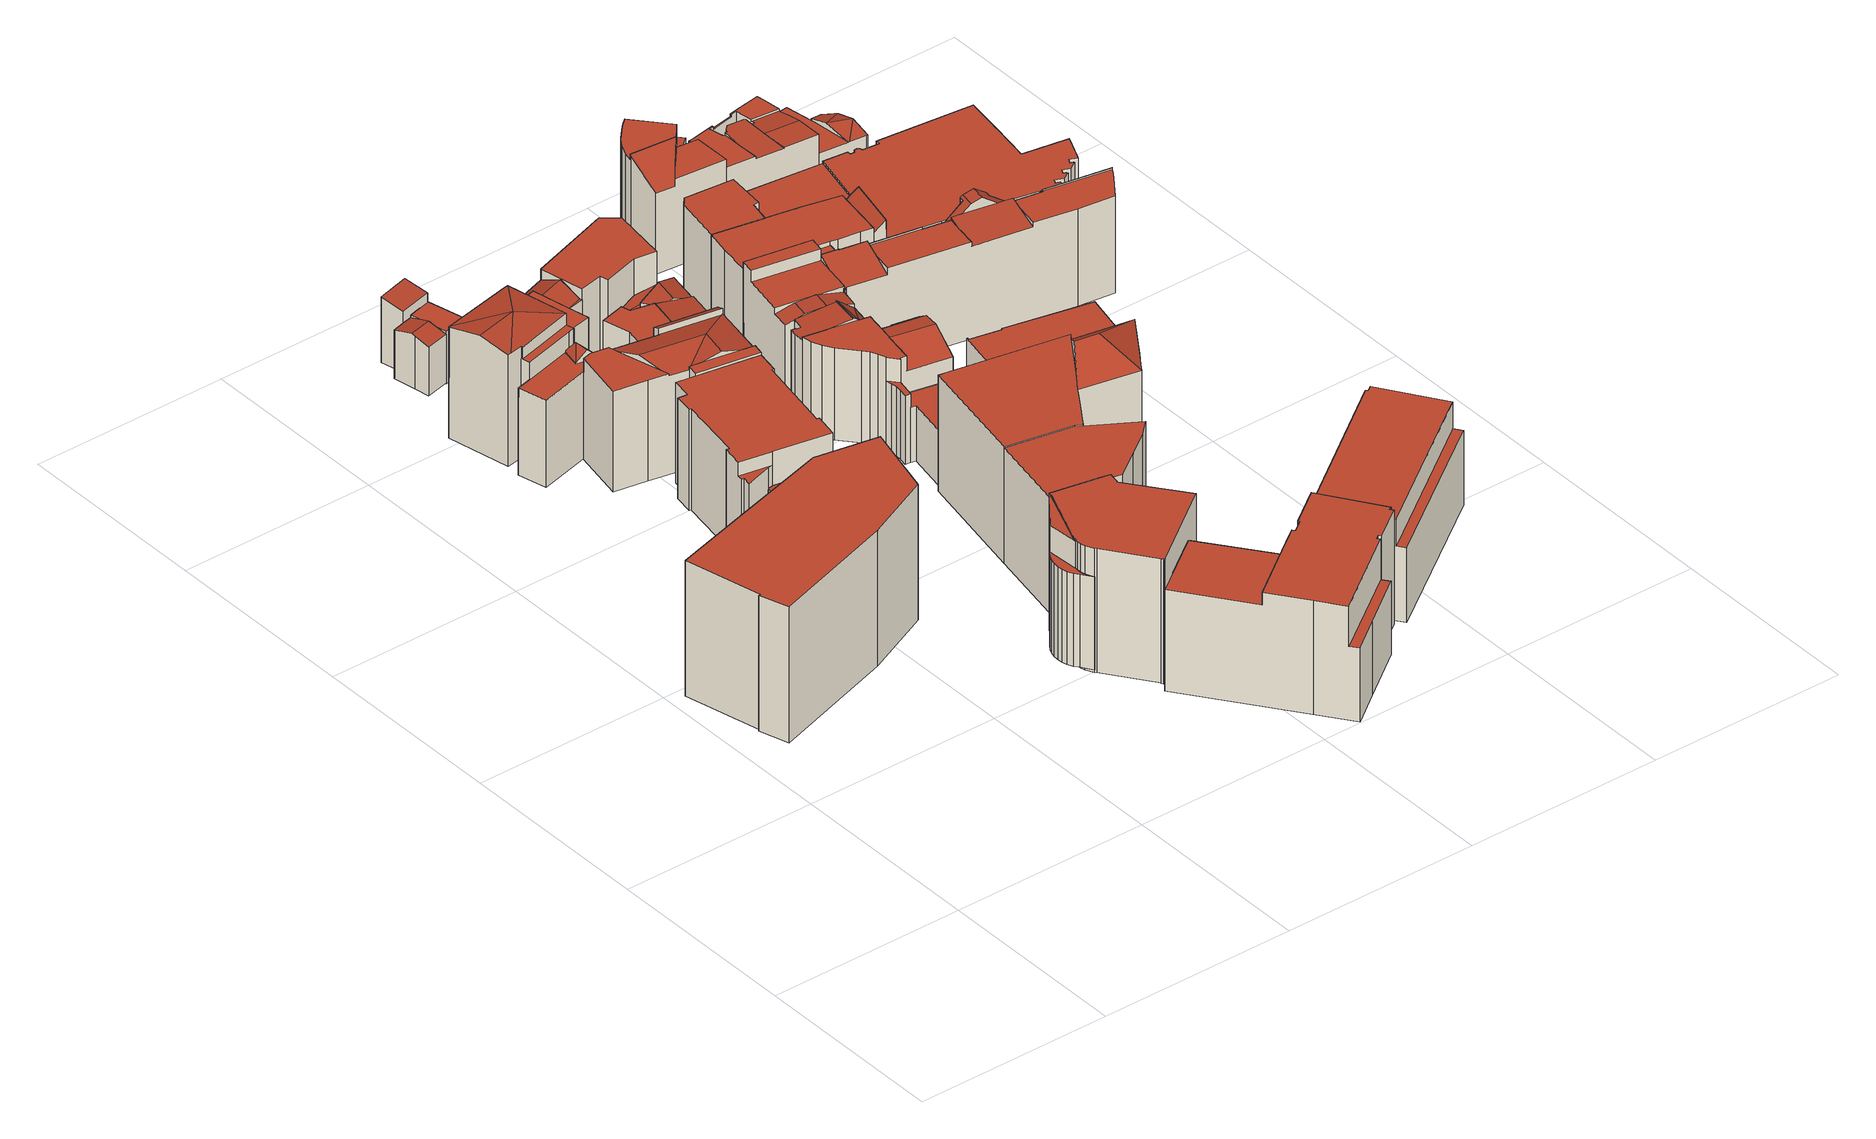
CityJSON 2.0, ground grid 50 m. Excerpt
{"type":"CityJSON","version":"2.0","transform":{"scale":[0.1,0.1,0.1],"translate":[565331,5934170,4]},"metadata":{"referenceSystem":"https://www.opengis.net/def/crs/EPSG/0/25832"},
"CityObjects":{
"building1":{"type":"Building","attributes":{"Gemeindeschluessel":"02100108","Geometrietyp2DReferenz":"3000","function":"31001_2010","roofType":"1000","measuredHeight":35.34,"storeysAboveGround":7},"address":[{"country":"Germany","locality":"Hamburg","thoroughfareNumber":"2","thoroughfareName":"Amelungstraße"}],"geometry":[{"type":"Solid","lod":"2","boundaries":[[[[0,1,2,3]],[[1,4,5,2]],[[4,6,7,5]],[[8,9,10,11]],[[9,12,13,10]],[[14,15,16,17]],[[3,16,15,0]],[[12,14,17,13]],[[6,8,11,7]],[[11,10,13,17,16,3,2,5,7]],[[6,4,1,0,15,14,12,9,8]]]],"semantics":{"surfaces":[{"type":"WallSurface"},{"type":"GroundSurface"},{"type":"RoofSurface"}],"values":[[0,0,0,0,0,0,0,0,0,1,2]]}}]},
"building2":{"type":"Building","attributes":{"Gemeindeschluessel":"02100108","Geometrietyp2DReferenz":"3000","function":"31001_2010","roofType":"1000","measuredHeight":25.18,"storeysAboveGround":7},"address":[{"country":"Germany","locality":"Hamburg","thoroughfareNumber":"13","thoroughfareName":"Hohe Bleichen"}],"geometry":[{"type":"Solid","lod":"2","boundaries":[[[[18,19,20,21,22,23,24]],[[25,26,27,28,29,30,31]],[[23,22,25,31]],[[22,21,26,25]],[[21,20,27,26]],[[20,19,28,27]],[[19,18,29,28]],[[18,24,30,29]],[[24,23,31,30]]]],"semantics":{"surfaces":[{"type":"RoofSurface"},{"type":"GroundSurface"},{"type":"WallSurface"}],"values":[[0,1,2,2,2,2,2,2,2]]}}]},
"building3":{"type":"Building","attributes":{"Gemeindeschluessel":"02100108","Geometrietyp2DReferenz":"3000","function":"31001_2010","roofType":"1000","measuredHeight":16.68,"storeysAboveGround":4},"address":[{"country":"Germany","locality":"Hamburg","thoroughfareNumber":"15","thoroughfareName":"Hohe Bleichen"}],"geometry":[{"type":"Solid","lod":"2","boundaries":[[[[32,33,34,35,36,37]],[[38,39,40,41,42,43]],[[33,32,41,40]],[[32,37,42,41]],[[36,35,38,43]],[[35,34,39,38]],[[34,33,40,39]],[[42,37,36,43]]]],"semantics":{"surfaces":[{"type":"RoofSurface"},{"type":"GroundSurface"},{"type":"WallSurface"}],"values":[[0,1,2,2,2,2,2,2]]}}]},
"building4":{"type":"Building","attributes":{"Gemeindeschluessel":"02100108","Geometrietyp2DReferenz":"3000","function":"31001_2010","roofType":"3100","measuredHeight":13.96,"storeysAboveGround":3},"address":[{"country":"Germany","locality":"Hamburg","thoroughfareNumber":"50","thoroughfareName":"ABC-Straße"}],"geometry":[{"type":"Solid","lod":"2","boundaries":[[[[44,45,46,47,48]],[[47,46,49,50]],[[46,45,51,49]],[[52,53,54,55]],[[54,50,49,51,56,55]],[[47,50,54,53,48]],[[55,56,57,52]],[[51,45,44,57,56]],[[57,44,48,53,52]]]],"semantics":{"surfaces":[{"type":"RoofSurface"},{"type":"WallSurface"},{"type":"GroundSurface"}],"values":[[0,1,1,1,2,1,1,1,0]]}}]},
"building5":{"type":"Building","attributes":{"Gemeindeschluessel":"02100108","Geometrietyp2DReferenz":"3000","function":"51009_1610","roofType":"1000","measuredHeight":31.2},"address":[{"country":"Germany","locality":"Hamburg"}],"geometry":[{"type":"Solid","lod":"2","boundaries":[[[[58,59,60,61,62,63,64]],[[65,66,67,68]],[[66,69,70,67]],[[69,71,72,70]],[[71,73,74,72]],[[75,76,77,78]],[[76,79,80,77]],[[79,81,82,80]],[[81,65,68,82]],[[62,61,83,84]],[[61,60,85,83]],[[60,59,86,85]],[[59,58,87,86]],[[64,63,88,89]],[[90,91,92,93]],[[91,94,95,92]],[[94,96,97,95]],[[93,92,95,97,78,77,80,82,68,67,70,72,74,84,83,85,86,87,98]],[[78,97,96,75]],[[93,98,99,90]],[[87,58,64,89,99,98]],[[74,73,88,63,62,84]],[[99,89,88,73,71,69,66,65,81,79,76,75,96,94,91,90]]]],"semantics":{"surfaces":[{"type":"RoofSurface"},{"type":"WallSurface"},{"type":"GroundSurface"}],"values":[[0,1,1,1,1,1,1,1,1,1,1,1,1,1,1,1,1,2,1,1,1,1,0]]}}]},
"building6":{"type":"Building","attributes":{"Gemeindeschluessel":"02100108","Geometrietyp2DReferenz":"3000","function":"31001_2010","roofType":"3200","measuredHeight":30.48,"storeysAboveGround":7},"address":[{"country":"Germany","locality":"Hamburg","thoroughfareNumber":"15","thoroughfareName":"ABC-Straße"}],"geometry":[{"type":"Solid","lod":"2","boundaries":[[[[100,101,102,103]],[[100,104,105,101]],[[106,100,103,107]],[[108,109,100,106,110]],[[111,112,113,114,115,116]],[[104,100,109]],[[117,118,119,120,121,122,123,124,125]],[[126,127,128,129]],[[109,108,115,114]],[[112,111,130,131]],[[111,116,132,130]],[[122,121,133,134]],[[120,119,135,136]],[[119,118,137,135]],[[117,125,128,127]],[[138,139,140,141]],[[139,142,143,140]],[[131,130,132,144,145,146,147,148,149,141,140,143,136,135,137,150]],[[146,102,101,105,147]],[[145,107,103,102,146]],[[147,105,104,124,123,148]],[[121,120,136,143,142,133]],[[137,118,117,127,126,150]],[[141,149,151,138]],[[148,123,122,134,151,149]],[[150,126,129,113,112,131]],[[114,113,129,128,125,124,104,109]],[[132,116,115,108,110,144]],[[144,110,106,107,145]],[[151,134,133,142,139,138]]]],"semantics":{"surfaces":[{"type":"RoofSurface"},{"type":"WallSurface"},{"type":"GroundSurface"}],"values":[[0,0,0,0,0,0,0,0,1,1,1,1,1,1,1,1,1,2,1,1,1,1,1,1,1,1,1,1,1,0]]}}]},
"building7":{"type":"Building","attributes":{"Geometrietyp2DReferenz":"3000","Gemeindeschluessel":"02100108","function":"31001_2010","roofType":"1000","measuredHeight":26.23,"storeysAboveGround":6},"address":[{"country":"Germany","locality":"Hamburg","thoroughfareNumber":"17","thoroughfareName":"Hohe Bleichen"}],"geometry":[{"type":"Solid","lod":"2","boundaries":[[[[152,153,154,155,156,157]],[[153,152,158,159]],[[152,157,160,158]],[[157,156,161,160]],[[162,163,164,165]],[[163,166,167,164]],[[166,168,169,167]],[[168,170,171,169]],[[170,172,173,171]],[[172,174,175,173]],[[176,177,155,154]],[[178,179,180,181]],[[182,183,184,185]],[[181,180,186,187,159,158,160,161,165,164,167,169,171,173,175,185,184,188]],[[179,178,189,183,182,174,172,170,168,166,163,162,177,176,190,191]],[[182,185,175,174]],[[190,187,186,191]],[[191,186,180,179]],[[178,181,188,189]],[[189,188,184,183]],[[187,190,176,154,153,159]],[[161,156,155,177,162,165]]]],"semantics":{"surfaces":[{"type":"RoofSurface"},{"type":"WallSurface"},{"type":"GroundSurface"}],"values":[[0,1,1,1,1,1,1,1,1,1,1,1,1,2,0,1,1,1,1,1,1,1]]}}]},
"building8":{"type":"Building","attributes":{"Gemeindeschluessel":"02100108","Geometrietyp2DReferenz":"3000","function":"31001_2050","roofType":"2100","measuredHeight":17.05,"storeysAboveGround":3},"address":[{"country":"Germany","locality":"Hamburg","thoroughfareNumber":"1","thoroughfareName":"Neue ABC-Straße"}],"geometry":[{"type":"Solid","lod":"2","boundaries":[[[[192,193,194,195]],[[196,197,198,199]],[[193,192,197,196]],[[192,195,198,197]],[[194,193,196,199]],[[198,195,194,199]]]],"semantics":{"surfaces":[{"type":"RoofSurface"},{"type":"GroundSurface"},{"type":"WallSurface"}],"values":[[0,1,2,2,2,2]]}}]},
"building9":{"type":"Building","attributes":{"Gemeindeschluessel":"02100108","Geometrietyp2DReferenz":"3000","function":"31001_2010","roofType":"1000","measuredHeight":13.69,"storeysAboveGround":3},"address":[{"country":"Germany","locality":"Hamburg","thoroughfareNumber":"51","thoroughfareName":"ABC-Straße"}],"geometry":[{"type":"Solid","lod":"2","boundaries":[[[[200,201,202,203]],[[201,204,205,202]],[[204,206,207,205]],[[208,200,203,209]],[[206,208,209,207]],[[209,203,202,205,207]],[[206,204,201,200,208]]]],"semantics":{"surfaces":[{"type":"WallSurface"},{"type":"GroundSurface"},{"type":"RoofSurface"}],"values":[[0,0,0,0,0,1,2]]}}]},
"building10":{"type":"Building","attributes":{"Gemeindeschluessel":"02100108","Geometrietyp2DReferenz":"3000","function":"31001_2010","roofType":"3100","measuredHeight":27.84,"storeysAboveGround":5},"address":[{"country":"Germany","locality":"Hamburg","thoroughfareNumber":"19","thoroughfareName":"Hohe Bleichen"}],"geometry":[{"type":"Solid","lod":"2","boundaries":[[[[210,211,212,213,214,215,216,217]],[[218,219,220,221]],[[221,220,222]],[[223,224,218,221]],[[225,223,221,226]],[[226,221,222]],[[227,228,229,230,231,232]],[[232,233,234,235]],[[236,237,238,239]],[[240,241,234,233,231]],[[212,211,242,243]],[[211,210,244,245,242]],[[210,217,244]],[[215,246,216]],[[214,213,247,248]],[[220,219,249,250]],[[225,226,251,252]],[[244,253,254,245]],[[227,232,235]],[[230,240,231]],[[229,228,255,256]],[[237,236,257,258]],[[239,238,259,260]],[[252,251,261,262]],[[251,263,264,261]],[[265,254,266,267]],[[235,246,215,214,248,268]],[[236,239,260,241,240,230,229,256,257]],[[219,218,224,269,270,271,249]],[[248,247,272,273,270,269,262,261,264,274,267,266,275,258,257,256,255,268]],[[276,243,242,245,254,265,277,263,251,252,251,250,249,271,278]],[[269,224,223,225,252,262]],[[275,279,259,238,237,258]],[[231,233,232]],[[255,228,227,235,268]],[[216,280,217]],[[275,266,254,253,279]],[[265,267,274,277]],[[277,274,264,263]],[[251,226,222,220,250]],[[247,213,212,243,276,272]],[[278,273,272,276]],[[271,270,273,278]],[[216,246,235,234,280]],[[234,241,260,259,279,253,244,217,280]]]],"semantics":{"surfaces":[{"type":"RoofSurface"},{"type":"WallSurface"},{"type":"GroundSurface"}],"values":[[0,0,0,0,0,0,0,0,0,0,1,1,1,1,1,1,1,1,1,1,1,1,1,1,1,1,1,1,1,2,0,1,1,1,1,1,1,1,1,1,1,1,1,0,0]]}}]},
"building11":{"type":"Building","attributes":{"Gemeindeschluessel":"02100108","Geometrietyp2DReferenz":"3000","function":"31001_3020","roofType":"1000","measuredHeight":32.37,"storeysAboveGround":8},"address":[{"country":"Germany","locality":"Hamburg","thoroughfareNumber":"8","thoroughfareName":"Hohe Bleichen"}],"geometry":[{"type":"Solid","lod":"2","boundaries":[[[[281,282,283,284]],[[282,285,286,283]],[[285,287,288,286]],[[287,289,290,288]],[[289,291,292,290]],[[291,293,294,292]],[[293,295,296,294]],[[295,297,298,296]],[[297,299,300,298]],[[299,301,302,300]],[[301,303,304,302]],[[303,305,306,304]],[[305,307,308,306]],[[309,310,311,312]],[[313,314,315,316]],[[314,317,318,315]],[[317,319,320,318]],[[319,281,284,320]],[[321,322,323,324]],[[322,325,326,323]],[[325,313,316,326]],[[310,321,324,311]],[[307,309,312,308]],[[312,311,324,323,326,316,315,318,320,284,283,286,288,290,292,294,296,298,300,302,304,306,308]],[[307,305,303,301,299,297,295,293,291,289,287,285,282,281,319,317,314,313,325,322,321,310,309]]]],"semantics":{"surfaces":[{"type":"WallSurface"},{"type":"GroundSurface"},{"type":"RoofSurface"}],"values":[[0,0,0,0,0,0,0,0,0,0,0,0,0,0,0,0,0,0,0,0,0,0,0,1,2]]}}]},
"building12":{"type":"Building","attributes":{"Gemeindeschluessel":"02100108","Geometrietyp2DReferenz":"3000","function":"31001_2010","roofType":"3100","measuredHeight":21.21,"storeysAboveGround":5},"address":[{"country":"Germany","locality":"Hamburg","thoroughfareNumber":"12","thoroughfareName":"ABC-Straße"}],"geometry":[{"type":"Solid","lod":"2","boundaries":[[[[327,328,329]],[[329,330,331,332]],[[330,333,334,331]],[[333,335,336,337,338,334]],[[331,334,338,339,340,332]],[[339,341,342,328,327,340]],[[340,327,329,332]],[[339,338,337,341]],[[333,330,329,335]],[[335,329,328,342,336]],[[342,341,337,336]]]],"semantics":{"surfaces":[{"type":"RoofSurface"},{"type":"WallSurface"},{"type":"GroundSurface"}],"values":[[0,1,1,1,2,1,1,1,0,0,0]]}}]},
"building13":{"type":"Building","attributes":{"Gemeindeschluessel":"02100108","Geometrietyp2DReferenz":"3000","function":"31001_2010","roofType":"1000","measuredHeight":22.96,"storeysAboveGround":5},"address":[{"country":"Germany","locality":"Hamburg","thoroughfareNumber":"21","thoroughfareName":"Hohe Bleichen"}],"geometry":[{"type":"Solid","lod":"2","boundaries":[[[[343,344,345,346,347,348,349,350]],[[351,352,353,354,349]],[[355,356,346,345]],[[357,358,359,360]],[[358,361,362,359]],[[343,350,363]],[[348,351,349]],[[364,365,366,367]],[[365,368,369,366]],[[360,359,362,367,366,369,370,371,372,373,374]],[[345,344,370,369,368,355]],[[360,374,347,346,356,357]],[[352,373,372,375,353]],[[349,354,350]],[[372,371,376,375]],[[373,352,351,348,347,374]],[[370,344,343,363,376,371]],[[367,362,361,364]],[[376,363,350,354,353,375]],[[361,358,357,356,355,368,365,364]]]],"semantics":{"surfaces":[{"type":"RoofSurface"},{"type":"WallSurface"},{"type":"GroundSurface"}],"values":[[0,0,1,1,1,1,1,1,1,2,1,1,1,1,1,1,1,1,0,0]]}}]},
"building14":{"type":"Building","attributes":{"Gemeindeschluessel":"02100108","Geometrietyp2DReferenz":"3000","function":"31001_2080","roofType":"1000","measuredHeight":30.14,"storeysAboveGround":8},"address":[{"country":"Germany","locality":"Hamburg","thoroughfareNumber":"10","thoroughfareName":"Hohe Bleichen"}],"geometry":[{"type":"Solid","lod":"2","boundaries":[[[[377,378,379,380,381,382,383,384,385,386]],[[387,388,389,390,391,392,393,394,395,396]],[[383,382,389,388]],[[382,381,390,389]],[[381,380,391,390]],[[380,379,392,391]],[[379,378,393,392]],[[378,377,394,393]],[[377,386,395,394]],[[385,384,387,396]],[[384,383,388,387]],[[395,386,385,396]]]],"semantics":{"surfaces":[{"type":"RoofSurface"},{"type":"GroundSurface"},{"type":"WallSurface"}],"values":[[0,1,2,2,2,2,2,2,2,2,2,2]]}}]},
"building15":{"type":"Building","attributes":{"Gemeindeschluessel":"02100108","Geometrietyp2DReferenz":"3000","function":"31001_2010","roofType":"1000","measuredHeight":13.23,"storeysAboveGround":3},"address":[{"country":"Germany","locality":"Hamburg","thoroughfareNumber":"23","thoroughfareName":"Hohe Bleichen"}],"geometry":[{"type":"Solid","lod":"2","boundaries":[[[[397,398,399,400,401]],[[402,403,404,405]],[[406,407,403,402]],[[408,409,410,411,412]],[[409,402,405,410]],[[397,401,413,414]],[[401,400,415,413]],[[407,406,416,417]],[[412,411,399,398]],[[418,414,413,415,419,420,417,416,421]],[[416,406,402,409,421]],[[419,410,405,404,420]],[[421,409,408,418]],[[420,404,403,407,417]],[[418,408,412,398,397,414]],[[415,400,399,411,410,419]]]],"semantics":{"surfaces":[{"type":"RoofSurface"},{"type":"WallSurface"},{"type":"GroundSurface"}],"values":[[0,0,0,0,0,1,1,1,1,2,1,1,1,1,1,1]]}}]},
"building16":{"type":"Building","attributes":{"Gemeindeschluessel":"02100108","Geometrietyp2DReferenz":"3000","function":"31001_2010","roofType":"1000","measuredHeight":21.81,"storeysAboveGround":5},"address":[{"country":"Germany","locality":"Hamburg","thoroughfareNumber":"11","thoroughfareName":"ABC-Straße"}],"geometry":[{"type":"Solid","lod":"2","boundaries":[[[[422,423,424,425]],[[423,426,427,424]],[[428,429,430,420]],[[429,431,432,430]],[[433,434,417,416]],[[429,428,434,433,426,423,422,431]],[[417,420,430,432,425,424,427,416]],[[417,434,428,420]],[[432,431,422,425]],[[427,426,433,416]]]],"semantics":{"surfaces":[{"type":"WallSurface"},{"type":"RoofSurface"},{"type":"GroundSurface"}],"values":[[0,0,0,0,0,1,2,0,0,0]]}}]},
"building17":{"type":"Building","attributes":{"Gemeindeschluessel":"02100108","Geometrietyp2DReferenz":"3000","function":"31001_2010","roofType":"1000","measuredHeight":14.4,"storeysAboveGround":6},"address":[{"country":"Germany","locality":"Hamburg","thoroughfareNumber":"18","thoroughfareName":"Hohe Bleichen"}],"geometry":[{"type":"Solid","lod":"2","boundaries":[[[[435,436,437,438]],[[436,439,440,437]],[[441,442,443,444]],[[438,445,446,435]],[[442,447,448,443]],[[447,446,445,448]],[[444,440,439,441]],[[444,443,448,445,438,437,440]],[[439,436,435,446,447,442,441]]]],"semantics":{"surfaces":[{"type":"WallSurface"},{"type":"GroundSurface"},{"type":"RoofSurface"}],"values":[[0,0,0,0,0,0,0,1,2]]}}]},
"building18":{"type":"Building","attributes":{"Gemeindeschluessel":"02100108","Geometrietyp2DReferenz":"3000","function":"31001_2010","roofType":"1000","measuredHeight":25.14,"storeysAboveGround":6},"address":[{"country":"Germany","locality":"Hamburg","thoroughfareNumber":"20","thoroughfareName":"Hohe Bleichen"}],"geometry":[{"type":"Solid","lod":"2","boundaries":[[[[449,450,451,452,453,454,455,456,457,458]],[[459,460,461]],[[462,463,464,465,466]],[[467,468,459,461]],[[469,470,471,463,462]],[[472,473,474,475,470,469]],[[457,456,476,477]],[[456,455,478,476]],[[455,454,479,478]],[[454,453,480,479]],[[453,452,481,480]],[[452,451,482,481]],[[483,458,457]],[[484,485,486,487]],[[485,488,489,486]],[[488,490,491,489]],[[492,493,494,495]],[[493,496,497,494]],[[496,483,457,477,497]],[[498,499,461]],[[500,465,464]],[[460,459,450,449]],[[474,473,501,502]],[[473,472,503,501]],[[504,505,506,507]],[[505,508,509,506]],[[510,504,507,437]],[[511,499,498,512,513,514]],[[440,437,507,506,509,515,487,486,489,491,495,494,497,477,476,478,479,480,481,482,516,514,513,502,501,503,517]],[[488,485,484,518,519,520,500,464,471,512,498,461,458,483,496,493,492,490]],[[521,508,505,504,510,522,523]],[[522,519,518,523]],[[492,495,491,490]],[[519,522,510,437,440,520]],[[503,472,469,462,466,517]],[[514,516,468,467,511]],[[464,463,471]],[[517,466,465,500,520,440]],[[471,470,475,512]],[[513,512,475,474,502]],[[521,515,509,508]],[[515,521,523,518,484,487]],[[461,460,449,458]],[[482,451,450,459,468,516]],[[467,461,499,511]]]],"semantics":{"surfaces":[{"type":"RoofSurface"},{"type":"WallSurface"},{"type":"GroundSurface"}],"values":[[0,0,0,0,0,0,1,1,1,1,1,1,1,1,1,1,1,1,1,1,1,1,1,1,1,1,1,1,2,0,0,1,1,1,1,1,1,1,1,1,1,1,1,1,0]]}}]},
"building19":{"type":"Building","attributes":{"Gemeindeschluessel":"02100108","Geometrietyp2DReferenz":"3000","function":"31001_2070","roofType":"1000","measuredHeight":29.74,"storeysAboveGround":9},"address":[{"country":"Germany","locality":"Hamburg","thoroughfareNumber":"36","thoroughfareName":"Große Bleichen"}],"geometry":[{"type":"Solid","lod":"2","boundaries":[[[[524,525,526,527,528,529,530,531]],[[532,533,534,535]],[[536,537,538,539]],[[540,541,542,543]],[[544,545,546,547]],[[548,549,550,551]],[[549,552,553,550]],[[554,555,556,557]],[[558,559,524,531]],[[560,561,562,563]],[[561,564,565,562]],[[564,566,567,565]],[[530,529,568,569]],[[529,528,570,568]],[[527,526,534,533]],[[532,535,571,572]],[[573,574,575,576]],[[531,530,569,556,555,558]],[[543,542,548,551,538,537,540]],[[563,562,565,567,577,578,547,546,579,576,575,539,538,551,550,553,557,556,569,568,570,572,571,580]],[[581,566,564,561,560,559,558,555,554,552,549,548,582,583,584,585]],[[576,579,583,582,586,573]],[[571,535,534,526,525,580]],[[570,528,527,533,532,572]],[[580,525,524,559,560,563]],[[577,581,585,587,588,578]],[[581,577,567,566]],[[554,557,553,552]],[[547,578,588,544]],[[546,545,589,584,583,579]],[[585,584,589,587]],[[548,542,541,586,582]],[[539,575,574,536]],[[589,545,544,588,587]],[[574,573,586,541,540,537,536]]]],"semantics":{"surfaces":[{"type":"RoofSurface"},{"type":"WallSurface"},{"type":"GroundSurface"}],"values":[[0,0,1,1,1,1,1,1,1,1,1,1,1,1,1,1,1,1,1,2,0,1,1,1,1,1,1,1,1,1,1,1,1,0,0]]}}]},
"building20":{"type":"Building","attributes":{"Gemeindeschluessel":"02100108","Geometrietyp2DReferenz":"3000","function":"31001_2010","roofType":"1000","measuredHeight":35.15,"storeysAboveGround":10},"address":[{"country":"Germany","locality":"Hamburg","thoroughfareNumber":"12","thoroughfareName":"Hohe Bleichen"}],"geometry":[{"type":"Solid","lod":"2","boundaries":[[[[590,591,592,593,594]],[[595,596,597,591,590]],[[598,599,389,390]],[[600,601,602,603]],[[604,597,596]],[[605,593,592]],[[595,606,607,608]],[[609,610,611,612]],[[613,614,615,616]],[[614,617,391,615]],[[606,609,612,607]],[[618,616,615,391,390,389,603,602,608,607,612,611,619]],[[614,613,605,592,597,604,601,600,599,598,617]],[[600,603,389,599]],[[604,596,595,608,602,601]],[[593,618,619,620,594]],[[619,611,610,620]],[[592,591,597]],[[613,616,618,593,605]],[[598,390,391,617]],[[610,609,606,595,590,594,620]]]],"semantics":{"surfaces":[{"type":"RoofSurface"},{"type":"WallSurface"},{"type":"GroundSurface"}],"values":[[0,0,1,1,1,1,1,1,1,1,1,2,0,1,1,1,1,1,1,1,0]]}}]},
"building21":{"type":"Building","attributes":{"Gemeindeschluessel":"02100108","Geometrietyp2DReferenz":"3000","function":"31001_2463","roofType":"1000","measuredHeight":9},"address":[{"country":"Germany","locality":"Hamburg","thoroughfareName":"Hohe Bleichen"}],"geometry":[{"type":"Solid","lod":"2","boundaries":[[[[621,622,623,624,625,626,627,628,629,630,631,632,633]],[[634,635,636,637,638,639,640,641,642,643,644,645,646]],[[644,621,633,645]],[[643,622,621,644]],[[642,623,622,643]],[[641,624,623,642]],[[640,625,624,641]],[[639,626,625,640]],[[638,627,626,639]],[[637,628,627,638]],[[636,629,628,637]],[[635,630,629,636]],[[634,631,630,635]],[[646,632,631,634]],[[645,633,632,646]]]],"semantics":{"surfaces":[{"type":"GroundSurface"},{"type":"RoofSurface"},{"type":"WallSurface"}],"values":[[0,1,2,2,2,2,2,2,2,2,2,2,2,2,2]]}}]},
"building22":{"type":"Building","attributes":{"Gemeindeschluessel":"02100108","Geometrietyp2DReferenz":"3000","function":"31001_2010","roofType":"1000","measuredHeight":24.83,"storeysAboveGround":7},"address":[{"country":"Germany","locality":"Hamburg","thoroughfareNumber":"28","thoroughfareName":"Hohe Bleichen"}],"geometry":[{"type":"Solid","lod":"2","boundaries":[[[[647,648,649,650]],[[651,652,653,654]],[[652,655,656,653]],[[652,651,657,648,647,658,655]],[[653,656,659,650,649,660,654]],[[656,655,658,659]],[[660,657,651,654]],[[649,648,657,660]],[[659,658,647,650]]]],"semantics":{"surfaces":[{"type":"WallSurface"},{"type":"RoofSurface"},{"type":"GroundSurface"}],"values":[[0,0,0,1,2,0,0,0,0]]}}]},
"building23":{"type":"Building","attributes":{"Gemeindeschluessel":"02100108","Geometrietyp2DReferenz":"3000","function":"31001_2010","roofType":"1000","measuredHeight":25.84,"storeysAboveGround":6},"address":[{"country":"Germany","locality":"Hamburg","thoroughfareNumber":"24","thoroughfareName":"Hohe Bleichen"}],"geometry":[{"type":"Solid","lod":"2","boundaries":[[[[661,662,663,664]],[[665,666,667,668]],[[669,670,671,672]],[[670,673,674,671]],[[673,661,664,674]],[[675,666,665,658,662,661,673,670,669,676]],[[672,671,674,664,663,677,668,667,678,679]],[[677,658,665,668]],[[679,676,669,672]],[[678,675,676,679]],[[667,666,675,678]],[[663,662,658,677]]]],"semantics":{"surfaces":[{"type":"WallSurface"},{"type":"RoofSurface"},{"type":"GroundSurface"}],"values":[[0,0,0,0,0,1,2,0,0,0,0,0]]}}]},
"building24":{"type":"Building","attributes":{"Gemeindeschluessel":"02100108","Geometrietyp2DReferenz":"3000","function":"31001_2010","roofType":"1000","measuredHeight":25.86,"storeysAboveGround":6},"address":[{"country":"Germany","locality":"Hamburg","thoroughfareNumber":"7","thoroughfareName":"ABC-Straße"}],"geometry":[{"type":"Solid","lod":"2","boundaries":[[[[680,681,682,683,684,685,686,687,688]],[[689,690,691,692,693,694,695]],[[696,697,698,699]],[[700,701,688,687]],[[686,685,702,703]],[[685,684,704,702]],[[684,683,705,704]],[[683,682,706,705]],[[682,681,707,706]],[[694,693,708]],[[692,691,699,698]],[[690,689,709,710]],[[689,695,711,709]],[[712,713,714,715]],[[714,703,702,704,705,706,707,716,710,709,711,715]],[[687,686,703,714,713,700]],[[715,711,695,694,708,712]],[[716,696,699,691,690,710]],[[707,681,680,697,696,716]],[[698,697,680,688,701,693,692]],[[708,693,701,700,713,712]]]],"semantics":{"surfaces":[{"type":"RoofSurface"},{"type":"WallSurface"},{"type":"GroundSurface"}],"values":[[0,0,0,1,1,1,1,1,1,1,1,1,1,1,2,1,1,1,1,1,0]]}}]},
"building25":{"type":"Building","attributes":{"Gemeindeschluessel":"02100108","Geometrietyp2DReferenz":"3000","function":"31001_2500","roofType":"1000","measuredHeight":10.27,"storeysAboveGround":3},"address":[{"country":"Germany","locality":"Hamburg","thoroughfareNumber":"20a","thoroughfareName":"Hohe Bleichen"}],"geometry":[{"type":"Solid","lod":"2","boundaries":[[[[717,718,719,720]],[[718,721,722,719]],[[721,723,724,722]],[[725,717,720,726]],[[727,728,729,730]],[[731,732,733,734]],[[732,735,736,733]],[[735,737,738,736]],[[737,739,740,738]],[[741,742,743,744]],[[729,726,720,719,722,724,745,746,734,733,736,738,740,730]],[[726,729,728,725]],[[746,745,747,743,742,748]],[[734,746,748,731]],[[740,739,741,744,727,730]],[[745,724,723,747]],[[748,742,741,739,737,735,732,731]],[[723,721,718,717,725,728,727,744,743,747]]]],"semantics":{"surfaces":[{"type":"WallSurface"},{"type":"GroundSurface"},{"type":"RoofSurface"}],"values":[[0,0,0,0,0,0,0,0,0,0,1,0,0,0,0,0,2,2]]}}]},
"building26":{"type":"Building","attributes":{"Gemeindeschluessel":"02100108","Geometrietyp2DReferenz":"3000","function":"31001_2310","roofType":"1000","measuredHeight":21.51,"storeysAboveGround":6},"address":[{"country":"Germany","locality":"Hamburg","thoroughfareNumber":"51","thoroughfareName":"Poststraße"}],"geometry":[{"type":"Solid","lod":"2","boundaries":[[[[749,750,751,752]],[[753,754,755,756]],[[757,758,759,760]],[[758,753,756,759]],[[759,756,755,761,752,751,762,763,760]],[[754,753,758,757,764,765,750,749,766]],[[765,762,751,750]],[[764,763,762,765]],[[766,761,755,754]],[[757,760,763,764]],[[749,752,761,766]]]],"semantics":{"surfaces":[{"type":"WallSurface"},{"type":"GroundSurface"},{"type":"RoofSurface"}],"values":[[0,0,0,0,1,2,0,0,0,0,0]]}}]},
"building27":{"type":"Building","attributes":{"name":"Kulturbehörde","Gemeindeschluessel":"02100108","Geometrietyp2DReferenz":"3000","function":"31001_3010","roofType":"1000","measuredHeight":28.53,"storeysAboveGround":4},"address":[{"country":"Germany","locality":"Hamburg","thoroughfareNumber":"22","thoroughfareName":"Hohe Bleichen"}],"geometry":[{"type":"Solid","lod":"2","boundaries":[[[[767,768,769,770,771]],[[772,773,774,775,776,777,778,779,780]],[[781,782,783,784]],[[785,780,768,767,786]],[[787,788,772,785,786,789]],[[790,791,792,793]],[[794,795,794,796,797,798,799,800,801,802,803,804]],[[805,806,807,808,809,810,804]],[[811,806,805,812]],[[813,814,815,816,811,812,803]],[[817,818,819,820,821,822]],[[771,770,823,824]],[[775,825,776]],[[773,772,788]],[[791,781,784,792]],[[784,783,778,777,792]],[[787,789,826,827]],[[828,792,777,776]],[[828,829,793,792]],[[830,831,832]],[[833,831,834]],[[835,836,837,838]],[[839,797,796]],[[794,840,796]],[[794,804,810]],[[802,813,803]],[[800,799,841]],[[809,808,842,843]],[[808,807,844,842]],[[816,815,845,846]],[[815,814,847,845]],[[848,799,798]],[[849,850,851,852]],[[850,853,854,851]],[[821,820,855,856]],[[820,819,857,855]],[[818,817,858,859]],[[860,861,862,863]],[[853,848,798,797,839,833,834,864,865,854]],[[851,854,865,866,827,826,824,823,867,868,869,870,871,863,862,872,873,874,875,843,842,844,846,845,847,876,877,878,856,855,857,852]],[[823,770,769,779,778,783,782,867]],[[826,789,786,767,771,824]],[[832,879,870,869,880,830]],[[794,795,875,874,881,840]],[[877,876,801,800,841,882]],[[844,807,806,811,816,846]],[[803,812,805,804]],[[878,822,821,856]],[[857,819,818,859,849,852]],[[877,882,858,817,822,878]],[[847,814,813,802,801,876]],[[875,795,794,810,809,843]],[[873,872,883,884]],[[872,862,861,883]],[[863,871,885,860]],[[873,884,835,838,881,874]],[[870,879,837,836,885,871]],[[868,790,793,829,880,869]],[[780,785,772]],[[867,782,781,791,790,868]],[[779,769,768,780]],[[866,774,773,788,787,827]],[[865,864,825,775,774,866]],[[841,799,848,853,850,849,859,858,882]],[[885,836,835,884,883,861,860]],[[881,838,837,879,832,831,833,839,796,840]],[[880,829,828,776,825,864,834,831,830]]]],"semantics":{"surfaces":[{"type":"RoofSurface"},{"type":"WallSurface"},{"type":"GroundSurface"}],"values":[[0,0,0,0,0,0,0,0,0,0,0,1,1,1,1,1,1,1,1,1,1,1,1,1,1,1,1,1,1,1,1,1,1,1,1,1,1,1,1,2,1,1,1,1,1,1,1,1,1,1,1,1,1,1,1,1,1,1,1,1,1,1,1,0,0,0,0]]}}]},
"building28":{"type":"Building","attributes":{"Gemeindeschluessel":"02100108","Geometrietyp2DReferenz":"3000","function":"31001_2310","roofType":"3100","measuredHeight":23.02,"storeysAboveGround":7},"address":[{"country":"Germany","locality":"Hamburg","thoroughfareNumber":"36","thoroughfareName":"Poststraße"}],"geometry":[{"type":"Solid","lod":"2","boundaries":[[[[886,887,888,889,890,891,892,893,894,895]],[[896,897,898,899,900,901,902,903]],[[904,905,906,907,908,909,910,911,912,888]],[[913,904,888,914]],[[915,916,917,918]],[[919,920,921,922]],[[923,924,918,917]],[[925,886,895]],[[893,892,926,927]],[[892,891,928,926]],[[891,890,929,928]],[[889,888,912]],[[894,930,895]],[[901,900,931,932]],[[900,899,933,931]],[[898,897,908,907]],[[903,902,916,915]],[[911,910,934,935]],[[910,909,936,934]],[[906,905,937,938]],[[914,888,887]],[[939,940,941,942,922,921,943,944,932,931,933,945,938,937,946,947,948],[949,950,951,952,953,954,955,927,926,928,929,956,935,934,936,957]],[[923,917,916,902,901,932,944,943,921,920]],[[951,950,949,896,903,915,918,924,958,952]],[[941,940,959,960,961,919,922,942]],[[948,947,913,914,887,886,925,959,940,939]],[[947,946,937,905,904,913]],[[936,909,908,897,896,949,957]],[[907,906,938,945,933,899,898]],[[912,911,935,956,929,890,889]],[[894,893,927,955,954,962,930]],[[962,954,953,952,958,963]],[[960,959,925,895,930,962,963,958,924,923,920,919,961]]]],"semantics":{"surfaces":[{"type":"RoofSurface"},{"type":"WallSurface"},{"type":"GroundSurface"}],"values":[[0,0,0,0,0,1,1,1,1,1,1,1,1,1,1,1,1,1,1,1,1,2,1,1,1,1,1,1,1,1,1,1,0]]}}]},
"building29":{"type":"Building","attributes":{"Gemeindeschluessel":"02100108","Geometrietyp2DReferenz":"3000","function":"31001_2460","roofType":"1000","measuredHeight":29.42,"storeysAboveGround":10},"address":[{"country":"Germany","locality":"Hamburg","thoroughfareName":"Hohe Bleichen"}],"geometry":[{"type":"Solid","lod":"2","boundaries":[[[[964,965,966,967]],[[968,969,970,971]],[[969,972,973,970]],[[972,974,975,973]],[[974,976,977,975]],[[976,978,979,977]],[[978,980,981,979]],[[980,982,983,981]],[[982,984,985,983]],[[984,986,987,985]],[[986,988,989,987]],[[988,990,991,989]],[[992,993,994,995]],[[993,996,997,994]],[[996,998,999,997]],[[998,1000,1001,999]],[[1000,1002,1003,1001]],[[1002,1004,1005,1003]],[[1004,1006,1007,1005]],[[1006,1008,1009,1007]],[[1008,1010,1011,1009]],[[1010,1012,1013,1011]],[[1012,1014,1015,1013]],[[1014,1016,1017,1015]],[[1016,1018,1019,1017]],[[1018,1020,1021,1019]],[[1022,1023,1024,1025]],[[1026,1027,1028,1029]],[[1027,1026,1020,1018,1016,1014,1012,1010,1008,1006,1004,1002,1000,998,996,993,992,1025,1024,990,988,986,984,982,980,978,976,974,972,969,968,1030,967,966,1031]],[[994,997,999,1001,1003,1005,1007,1009,1011,1013,1015,1017,1019,1021,1029,1028,1032,1033,1034,1035,971,970,973,975,977,979,981,983,985,987,989,991,1023,1022,995]],[[967,1030,1035,1034,1036,964]],[[1032,1031,966,965,1037,1033]],[[991,990,1024,1023]],[[1028,1027,1031,1032]],[[1021,1020,1026,1029]],[[1022,1025,992,995]],[[1035,1030,968,971]],[[1034,1033,1037,1036]],[[1037,965,964,1036]]]],"semantics":{"surfaces":[{"type":"WallSurface"},{"type":"RoofSurface"},{"type":"GroundSurface"}],"values":[[0,0,0,0,0,0,0,0,0,0,0,0,0,0,0,0,0,0,0,0,0,0,0,0,0,0,0,0,1,2,0,0,0,0,0,0,0,0,1]]}}]},
"building30":{"type":"Building","attributes":{"Gemeindeschluessel":"02100108","Geometrietyp2DReferenz":"3000","function":"31001_2310","roofType":"9999","measuredHeight":19.04,"storeysAboveGround":5},"address":[{"country":"Germany","locality":"Hamburg","thoroughfareNumber":"22","thoroughfareName":"Poststraße"}],"geometry":[{"type":"Solid","lod":"2","boundaries":[[[[1038,1039,1040,1041,1042,1043]],[[1044,1038,1043,1045]],[[1046,1045,1043,1047]],[[1048,1045,1046,1049]],[[1050,1051,1052,1053,1054,1055,1056,1057,1047,1058]],[[1041,1040,1059,1060]],[[1040,1039,1061,1059]],[[1039,1038,1062,1061]],[[1048,1049,1063,1064]],[[1052,1051,1065,1066]],[[1051,1050,1067,1065]],[[1057,1056,1068,1069]],[[1056,1055,1070,1068]],[[1055,1054,1071,1070]],[[1054,1053,1072,1071]],[[1053,1052,1066,1072]],[[1063,1069,1068,1070,1071,1072,1066,1065,1067,1060,1059,1061,1062,1073,1064]],[[1073,1044,1045,1048,1064]],[[1063,1049,1046,1047,1057,1069]],[[1047,1043,1042,1058]],[[1062,1038,1044,1073]],[[1067,1050,1058,1042,1041,1060]]]],"semantics":{"surfaces":[{"type":"RoofSurface"},{"type":"WallSurface"},{"type":"GroundSurface"}],"values":[[0,0,0,0,0,1,1,1,1,1,1,1,1,1,1,1,2,1,1,1,1,1]]}}]}
},
"vertices":[
[459,1061,394],[618,1031,394],[618,1031,40],[459,1061,40],[570,844,394],[570,844,40],[398,766,394],[398,766,40],[75,665,394],[51,739,394],[51,739,40],[75,665,40],[56,740,394],[56,740,40],[10,937,394],[204,991,394],[204,991,40],[10,937,40],
[459,1061,293],[618,1031,293],[634,1118,293],[473,1149,293],[459,1145,293],[408,1131,293],[429,1053,293],[459,1145,41],[473,1149,41],[634,1118,41],[618,1031,41],[459,1061,41],[429,1053,41],[408,1131,41],
[475,1233,210],[459,1145,210],[473,1149,210],[634,1118,210],[650,1206,210],[489,1236,210],[634,1118,43],[473,1149,43],[459,1145,43],[475,1233,43],[489,1236,43],[650,1206,43],
[304,2173,203],[293,2220,190],[269,2215,190],[238,2207,190],[246,2159,203],[269,2215,63],[238,2207,63],[293,2220,63],[254,2111,190],[248,2149,200],[248,2149,63],[254,2111,63],[314,2125,63],[314,2125,190],
[748,542,345],[804,682,345],[806,686,345],[805,686,345],[802,687,345],[738,605,345],[744,527,345],[717,553,275],[719,567,275],[719,567,33],[717,553,33],[722,580,275],[722,580,33],[728,592,275],[728,592,33],[737,604,275],[737,604,33],[736,502,275],[728,513,275],[728,513,33],[736,502,33],[722,526,275],[722,526,33],[718,539,275],[718,539,33],[805,686,33],[802,687,33],[806,686,33],[804,682,33],[748,542,33],[738,605,275],[744,527,275],[743,507,275],[746,495,275],[746,495,33],[743,507,33],[756,475,275],[756,475,33],[755,474,275],[755,474,33],[743,519,33],[743,519,275],
[331,1921,355],[204,1979,340],[203,1979,340],[220,1896,355],[395,2018,340],[388,2017,340],[243,1819,341],[236,1818,341],[278,1822,340],[428,1860,340],[277,1826,340],[416,1836,310],[431,1840,310],[433,1840,310],[428,1860,310],[278,1822,310],[282,1802,310],[429,1860,277],[427,1871,277],[511,1888,277],[498,1951,277],[480,2037,277],[396,2019,277],[397,2019,277],[395,2018,277],[428,1860,277],[434,1840,244],[429,1860,244],[428,1860,244],[433,1840,244],[416,1836,50],[431,1840,50],[282,1802,50],[480,2037,244],[396,2019,244],[511,1888,50],[498,1951,50],[427,1871,50],[388,2060,244],[412,2068,244],[412,2068,50],[388,2060,50],[470,2087,244],[470,2087,50],[277,1826,50],[236,1818,50],[203,1979,50],[388,2017,50],[397,2019,50],[395,2026,50],[434,1840,50],[395,2026,244],
[406,1213,264],[475,1233,264],[487,1236,264],[406,1250,264],[404,1236,264],[410,1235,264],[406,1213,36],[475,1233,36],[410,1235,36],[404,1236,36],[416,1303,299],[423,1302,299],[423,1302,36],[416,1303,36],[452,1466,299],[452,1466,36],[447,1467,299],[447,1467,36],[455,1516,299],[455,1516,36],[478,1512,299],[478,1512,36],[487,1563,299],[487,1563,36],[487,1236,299],[406,1250,299],[637,1271,299],[643,1270,299],[643,1270,36],[637,1271,36],[692,1527,299],[681,1470,299],[681,1470,36],[692,1527,36],[631,1209,36],[489,1236,36],[675,1471,36],[675,1471,299],[489,1236,299],[631,1209,299],
[336,2294,232],[255,2273,232],[269,2215,220],[351,2235,220],[255,2273,61],[336,2294,61],[351,2235,61],[269,2215,61],
[293,2220,197],[351,2235,197],[351,2235,60],[293,2220,60],[352,2235,197],[352,2235,60],[375,2140,197],[375,2140,60],[314,2125,197],[314,2125,60],
[454,1748,302],[409,1756,302],[387,1750,302],[361,1617,302],[443,1602,302],[493,1593,302],[487,1615,302],[459,1725,302],[402,1832,269],[402,1832,268],[393,1784,268],[418,1816,293],[420,1779,293],[430,1840,269],[416,1836,269],[431,1840,268],[447,1774,268],[541,1584,305],[536,1555,305],[692,1527,305],[698,1555,305],[665,1561,305],[573,1578,305],[619,1570,317],[633,1641,317],[541,1584,296],[730,1723,298],[578,1750,298],[573,1727,310],[725,1699,310],[698,1555,296],[725,1699,296],[409,1756,266],[387,1750,266],[454,1748,295],[454,1748,266],[493,1593,296],[361,1617,39],[443,1602,39],[402,1832,266],[393,1784,266],[447,1774,266],[431,1840,266],[467,1746,295],[467,1746,266],[536,1555,39],[692,1527,39],[730,1723,39],[578,1750,39],[573,1727,295],[725,1699,295],[447,1774,39],[431,1840,39],[463,1778,266],[463,1778,39],[472,1769,266],[467,1746,39],[472,1769,39],[541,1584,39],[416,1836,39],[242,1792,39],[242,1792,266],[387,1752,39],[260,1720,39],[465,1771,39],[573,1724,39],[387,1752,266],[465,1771,266],[260,1720,266],[573,1724,296],[473,1670,317],
[743,519,349],[748,542,349],[748,542,25],[743,519,25],[804,682,349],[804,682,25],[806,686,349],[806,686,25],[805,686,349],[805,686,25],[802,687,349],[802,687,25],[806,692,349],[806,692,25],[808,692,349],[808,692,25],[808,694,349],[808,694,25],[926,671,349],[926,671,25],[952,666,349],[952,666,25],[947,637,349],[947,637,25],[946,635,349],[946,635,25],[1050,497,349],[1050,497,25],[848,351,349],[846,353,349],[846,353,25],[848,351,25],[759,472,349],[756,475,349],[756,475,25],[759,472,25],[746,495,349],[746,495,25],[743,507,349],[743,507,25],[844,351,349],[841,356,349],[841,356,25],[844,351,25],[842,356,349],[842,356,25],
[589,2006,223],[587,2012,223],[535,1995,223],[541,1964,223],[541,1964,37],[535,1995,37],[498,1951,249],[498,1951,37],[481,2033,249],[480,2034,249],[470,2087,223],[470,2087,37],[566,2118,37],[589,2006,37],[566,2118,223],[577,2065,249],
[659,1847,270],[659,1846,270],[658,1847,270],[637,1740,270],[730,1723,257],[751,1831,257],[724,1835,261],[695,1841,265],[751,1831,251],[767,1917,251],[717,1907,268],[704,1839,268],[658,1847,272],[637,1740,272],[541,1757,272],[550,1798,272],[550,1798,42],[541,1757,42],[533,1866,272],[533,1866,42],[659,1847,251],[589,1880,272],[595,1882,272],[595,1882,42],[589,1880,42],[601,1859,272],[601,1859,42],[659,1846,42],[664,1873,42],[657,1894,42],[767,1917,42],[730,1723,42],[657,1894,247],[664,1873,251],
[1046,706,339],[1104,746,339],[1141,781,339],[1027,852,339],[1012,862,339],[845,894,339],[807,694,339],[808,694,339],[926,671,339],[981,660,339],[808,694,38],[807,694,38],[845,894,38],[1012,862,38],[1027,852,38],[1141,781,38],[1104,746,38],[1046,706,38],[981,660,38],[926,671,38],
[657,1894,142],[671,1897,142],[659,1957,142],[601,1945,142],[613,1885,142],[795,1985,166],[653,1996,143],[652,1996,143],[660,1958,143],[798,2014,166],[743,2022,157],[767,1917,162],[786,1921,166],[660,1957,143],[659,1957,143],[671,1897,143],[613,1885,33],[657,1894,33],[601,1945,33],[798,2014,33],[743,2022,33],[767,1917,33],[660,1957,33],[652,1996,33],[786,1921,33],
[566,2118,252],[779,2187,252],[779,2187,33],[566,2118,33],[817,2156,252],[817,2156,33],[652,1996,252],[647,2018,252],[647,2018,33],[589,2006,252],[589,2006,33],[798,2014,252],[743,2022,252],
[937,1307,179],[925,1310,179],[925,1310,35],[937,1307,35],[935,1359,179],[935,1359,35],[1101,1324,179],[1106,1323,179],[1106,1323,35],[1101,1324,35],[914,1186,35],[914,1186,179],[1077,1155,179],[1077,1155,35],
[942,1526,282],[953,1598,282],[855,1617,269],[848,1586,269],[837,1588,268],[837,1591,268],[827,1593,267],[824,1576,266],[822,1550,267],[888,1537,275],[953,1598,286],[942,1526,286],[955,1524,275],[1073,1409,275],[965,1432,275],[965,1431,275],[951,1356,237],[1059,1333,237],[995,1590,253],[980,1593,265],[1081,1451,271],[973,1472,271],[966,1434,275],[1087,1482,248],[1021,1495,248],[1019,1485,255],[977,1494,255],[824,1576,35],[822,1550,35],[827,1593,35],[837,1591,35],[837,1588,35],[848,1586,35],[855,1617,35],[822,1550,275],[914,1382,275],[908,1399,275],[908,1399,35],[914,1382,35],[900,1416,275],[900,1416,35],[889,1431,275],[889,1431,35],[850,1477,275],[835,1499,275],[835,1499,35],[850,1477,35],[825,1524,275],[825,1524,35],[982,1518,275],[982,1518,253],[951,1356,275],[1021,1495,35],[1019,1485,35],[1087,1482,35],[911,1312,214],[915,1332,214],[915,1332,35],[911,1312,35],[917,1348,214],[917,1348,35],[925,1310,214],[996,1590,252],[977,1494,275],[977,1494,35],[996,1590,35],[916,1363,35],[980,1593,35],[1059,1333,35],[914,1380,275],[934,1355,275],[935,1359,275],[916,1363,214],[934,1355,214],[914,1380,214],
[1381,248,271],[1384,251,271],[1391,242,271],[1754,503,271],[1653,657,271],[1640,647,271],[1636,652,271],[1283,396,271],[1768,482,201],[1754,503,201],[1391,242,201],[1404,223,201],[997,458,272],[1001,453,272],[1001,453,7],[997,458,7],[1115,301,272],[1125,287,272],[1125,287,199],[1115,301,199],[1178,60,199],[1098,1,199],[1098,1,7],[1178,60,7],[1125,287,304],[1164,315,304],[1164,315,7],[1125,287,7],[1169,308,304],[1169,308,7],[1197,328,304],[1194,332,304],[1194,332,7],[1197,328,7],[1283,396,304],[1381,248,304],[1374,244,304],[1380,235,304],[1380,235,7],[1374,244,7],[1299,177,304],[1299,177,7],[1294,184,304],[1294,184,7],[1640,647,7],[1636,652,7],[1653,657,7],[1404,223,7],[1768,482,7],[845,349,272],[848,351,272],[848,351,7],[845,349,7],[1285,177,7],[1304,151,7],[1037,84,7],[1384,251,7],[1285,177,304],[971,175,304],[1037,84,304],[1083,21,304],[1290,170,304],[971,175,272],[1290,170,199],[1304,151,199],[1083,21,199],
[1222,1040,389],[1162,1051,389],[1121,991,341],[1109,975,328],[1261,945,328],[1366,1099,328],[1215,1128,328],[1203,1112,341],[1012,862,341],[845,894,341],[902,1188,341],[914,1186,341],[914,1186,38],[902,1188,38],[1215,1128,341],[1109,975,341],[1358,1087,328],[1358,1087,38],[1366,1099,38],[1295,994,328],[1272,961,328],[1272,961,38],[1295,994,38],[1074,922,341],[1047,881,341],[1047,881,38],[1074,922,38],[1027,852,341],[1109,975,38],[1262,945,38],[1262,945,327],
[1159,824,30],[1116,847,30],[1110,845,30],[1104,846,30],[1047,881,30],[1074,922,30],[1109,975,30],[1262,945,30],[1239,909,30],[1220,881,30],[1205,864,30],[1164,816,30],[1157,822,30],[1205,864,120],[1220,881,120],[1239,909,120],[1262,945,120],[1109,975,120],[1074,922,120],[1047,881,120],[1104,846,120],[1110,845,120],[1116,847,120],[1159,824,120],[1157,822,120],[1164,816,120],
[919,2072,288],[935,2090,288],[935,2090,40],[919,2072,40],[1048,1978,288],[1034,1978,288],[1034,1978,40],[1048,1978,40],[1022,1925,288],[1022,1925,40],[1059,2078,288],[895,1950,288],[895,1950,40],[1059,2078,40],
[869,1808,288],[883,1888,288],[883,1888,30],[869,1808,30],[1095,1911,288],[1102,1910,288],[1102,1910,30],[1095,1911,30],[1148,1758,288],[1095,1767,288],[1095,1767,30],[1148,1758,30],[1076,1771,288],[1076,1771,30],[1202,1887,288],[1179,1752,288],[895,1950,30],[1202,1887,30],[1179,1752,30],
[1094,2314,285],[1020,2398,285],[1004,2385,285],[990,2371,285],[970,2349,285],[954,2325,285],[942,2298,285],[936,2275,285],[1053,2264,285],[1107,2258,271],[1063,2263,271],[1064,2263,271],[1053,2264,271],[1007,2211,271],[978,2175,271],[1108,2163,271],[1107,2299,252],[1094,2314,252],[1053,2264,252],[1064,2263,252],[936,2275,300],[1053,2264,300],[954,2325,41],[942,2298,41],[970,2349,41],[990,2371,41],[1004,2385,41],[1020,2398,41],[978,2175,252],[1107,2258,41],[1063,2263,41],[1108,2163,41],[929,2180,252],[935,2270,297],[935,2270,41],[929,2180,41],[1107,2299,41],
[1101,1324,95],[1112,1384,95],[1112,1384,20],[1101,1324,20],[1120,1383,95],[1120,1383,20],[1119,1380,95],[1119,1380,20],[1106,1323,95],[1106,1323,20],[1481,1245,95],[1474,1246,95],[1474,1246,20],[1481,1245,20],[1227,1493,123],[1226,1489,123],[1226,1489,20],[1227,1493,20],[1305,1472,123],[1305,1472,20],[1306,1476,123],[1306,1476,20],[1522,1428,123],[1522,1428,20],[1494,1304,123],[1198,1366,123],[1198,1366,95],[1494,1304,95],[1197,1363,20],[1225,1494,20],[1197,1363,95],[1225,1494,123],
[1095,1911,244],[1042,1921,244],[1042,1921,29],[1095,1911,29],[1192,1890,244],[1196,1924,244],[1196,1924,29],[1192,1890,29],[1241,1879,244],[1202,1887,244],[1202,1887,29],[1241,1879,29],[1098,1936,29],[1059,2078,29],[1282,2053,29],[1282,2053,244],[1059,2078,244],[1098,1936,244],
[879,1613,275],[888,1658,275],[841,1667,262],[833,1622,262],[855,1617,268],[942,1649,277],[1006,1637,277],[1006,1638,277],[1007,1638,277],[1019,1700,277],[1027,1742,277],[862,1773,277],[841,1667,277],[932,1651,277],[1034,1778,307],[869,1808,307],[862,1773,307],[1027,1742,307],[940,1649,278],[931,1602,278],[996,1590,262],[1006,1637,262],[980,1593,266],[1076,1771,279],[1034,1778,279],[1027,1742,279],[1069,1734,279],[1336,1684,284],[1336,1683,284],[1329,1649,277],[1319,1593,266],[1465,1566,266],[1476,1626,278],[1482,1655,284],[1481,1655,284],[1481,1657,284],[1446,1663,284],[1364,1679,284],[1384,1675,302],[1391,1713,302],[1385,1714,297],[1383,1701,297],[1341,1708,259],[1336,1684,259],[1417,1708,310],[1410,1670,310],[1481,1657,259],[1486,1682,259],[1444,1690,289],[1447,1703,289],[1553,1643,283],[1718,1612,283],[1732,1634,255],[1712,1648,242],[1710,1649,241],[1560,1680,238],[833,1622,25],[855,1617,25],[1007,1638,255],[980,1593,25],[996,1590,25],[1027,1742,293],[1069,1734,293],[1136,1720,292],[1129,1679,277],[1136,1720,277],[1120,1631,277],[1120,1631,259],[1267,1697,282],[1137,1721,282],[1137,1721,277],[1267,1697,277],[1319,1593,277],[1336,1684,277],[1482,1655,278],[1383,1701,25],[1341,1708,25],[1385,1714,25],[1444,1690,25],[1447,1703,25],[1486,1682,25],[1465,1566,278],[1711,1600,278],[1662,1533,278],[1662,1533,25],[1711,1600,25],[1571,1546,278],[1571,1546,25],[1712,1648,25],[1710,1649,25],[1732,1634,25],[1553,1643,278],[1718,1612,278],[1094,1761,255],[1095,1767,249],[1095,1767,25],[1094,1761,25],[1022,1649,260],[1022,1649,25],[1006,1638,25],[869,1808,25],[1076,1771,25],[1069,1732,25],[1137,1720,25],[1142,1752,25],[1148,1758,25],[1274,1735,25],[1267,1696,25],[1336,1683,25],[1481,1655,25],[1553,1642,25],[1560,1680,25],[1137,1720,277],[1069,1732,292],[1267,1696,277],[1553,1642,278],[1148,1758,249],[1274,1735,248],[1142,1752,254],
[1182,2156,243],[1254,2148,243],[1248,2208,251],[1243,2265,258],[1240,2268,258],[1199,2273,258],[1189,2265,257],[1186,2257,256],[1181,2258,256],[1181,2206,250],[1253,2309,250],[1260,2267,250],[1330,2259,250],[1325,2306,250],[1322,2325,250],[1254,2314,250],[1238,2311,250],[1239,2307,250],[1336,2199,251],[1333,2233,248],[1330,2255,245],[1330,2259,245],[1260,2267,245],[1262,2258,246],[1246,2255,246],[1245,2264,246],[1243,2265,245],[1341,2139,245],[1254,2148,245],[1239,2307,243],[1238,2311,243],[1180,2301,243],[1180,2296,243],[1107,2289,250],[1115,2290,250],[1115,2290,28],[1107,2289,28],[1180,2301,250],[1180,2296,250],[1182,2156,250],[1189,2265,28],[1186,2257,28],[1199,2273,28],[1240,2268,28],[1181,2258,250],[1322,2325,28],[1254,2314,28],[1325,2306,28],[1246,2255,28],[1245,2264,28],[1262,2258,28],[1333,2233,28],[1330,2255,28],[1182,2156,28],[1108,2163,28],[1107,2258,28],[1107,2283,28],[1180,2301,28],[1238,2311,28],[1330,2259,28],[1336,2199,28],[1341,2139,28],[1254,2148,28],[1253,2309,28],[1239,2307,28],[1180,2296,28],[1169,2295,28],[1173,2276,28],[1176,2259,28],[1181,2258,28],[1243,2265,28],[1260,2267,28],[1169,2295,250],[1108,2163,250],[1107,2258,250],[1107,2283,250],[1176,2259,250],[1173,2276,250],
[1240,1879,299],[1209,1747,299],[1209,1747,250],[1240,1879,250],[1282,2053,250],[1345,2046,250],[1345,2046,5],[1282,2053,5],[1344,2037,250],[1344,2037,5],[1356,2036,250],[1356,2036,5],[1360,2042,250],[1360,2042,5],[1367,2043,250],[1367,2043,5],[1373,2040,250],[1373,2040,5],[1375,2032,250],[1375,2032,5],[1416,2028,250],[1416,2028,5],[1417,2039,250],[1417,2039,5],[1661,2013,250],[1661,2013,5],[1645,1916,250],[1645,1916,5],[1714,1725,250],[1713,1722,250],[1713,1722,5],[1714,1725,5],[1693,1730,250],[1693,1730,5],[1688,1719,250],[1688,1719,5],[1696,1716,250],[1696,1716,5],[1697,1713,250],[1697,1713,5],[1677,1701,250],[1677,1701,5],[1658,1710,250],[1658,1710,5],[1653,1699,250],[1653,1699,5],[1659,1696,250],[1659,1696,5],[1662,1692,250],[1662,1692,5],[1643,1681,250],[1643,1681,5],[1622,1690,250],[1622,1690,5],[1618,1681,250],[1618,1681,5],[1628,1677,250],[1628,1677,5],[1742,1789,5],[1627,1809,5],[1627,1809,250],[1742,1789,250],[1626,1667,250],[1480,1697,250],[1480,1697,5],[1626,1667,5],[1241,1879,250],[1340,1722,250],[1340,1722,5],[1179,1752,5],[1202,1887,5],[1241,1879,5],[1202,1887,267],[1179,1752,274],
[1464,2229,196],[1459,2232,196],[1434,2248,196],[1428,2247,197],[1405,2244,201],[1410,2200,211],[1464,2226,197],[1464,2177,211],[1417,2131,196],[1416,2131,196],[1464,2126,196],[1461,2126,196],[1404,2244,196],[1393,2313,196],[1325,2306,196],[1330,2255,196],[1342,2256,196],[1344,2235,196],[1333,2233,196],[1341,2139,196],[1405,2244,196],[1434,2248,21],[1428,2247,21],[1459,2232,21],[1464,2229,21],[1461,2126,21],[1464,2126,21],[1393,2313,21],[1325,2306,21],[1404,2244,21],[1333,2233,21],[1341,2139,21],[1344,2235,21],[1342,2256,21],[1330,2255,21],[1464,2226,21]
]}
